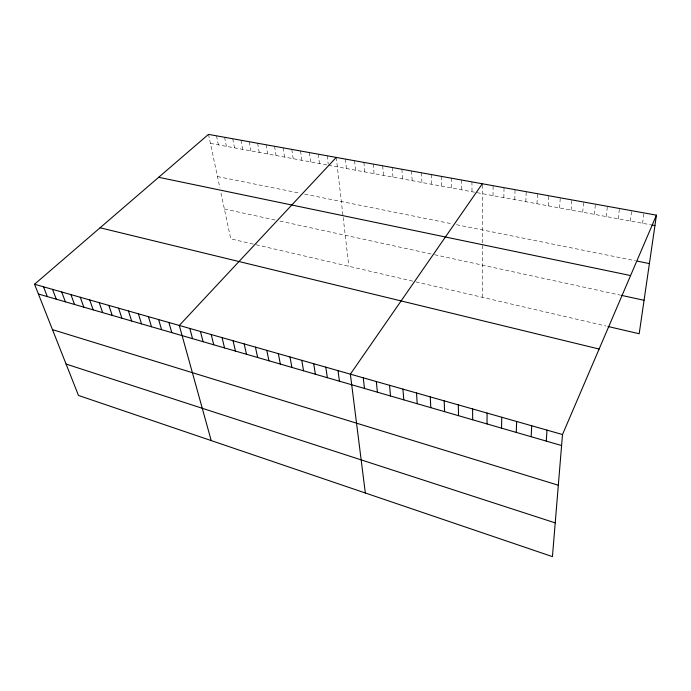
<?xml version="1.0" encoding="UTF-8"?>
<svg xmlns="http://www.w3.org/2000/svg" width="691" height="691" viewBox="0 0 691 691"><rect width="100%" height="100%" fill="white"/><g stroke="black" fill="none" stroke-linecap="round" stroke-linejoin="round"><path stroke-width="0.52" stroke-dasharray="3.46 2.59" d="M482.258 297.285L482.318 184.747M493.028 195.639L493.124 185.706M503.851 197.635L504.033 187.676M514.786 199.656L515.054 189.662M525.825 201.703L526.188 191.666M536.976 203.759L537.434 193.696M548.239 205.84L548.792 195.743M559.615 207.948L560.263 197.816M571.103 210.073L571.863 199.906M582.712 212.215L583.567 202.014M594.441 214.383L595.4 204.147M606.292 216.577L607.354 206.307M618.264 218.788L619.438 208.483M630.356 221.025L631.643 210.686M642.578 223.288L643.986 212.914M210.41 143.391L327.37 165.011M328.355 165.192L650.818 224.808M217.475 176.568L300.43 193.281M304.662 194.128L452.57 223.927M456.492 224.713L635.504 260.775M224.385 208.984L275.968 220.204M279.967 221.077L433.568 254.495M434.604 254.72L620.086 295.066M253.269 244.096L230.751 238.861L220.973 192.988M256.128 244.761L414.928 281.652M415.913 281.876L606.024 326.04M208.483 134.382L219.893 187.892M216.508 135.825L218.373 144.868M224.592 137.284L226.415 146.354M232.737 138.753L234.517 147.848M240.96 140.238L242.688 149.36M249.261 141.733L250.928 150.88M257.622 143.236L259.237 152.417M266.052 144.756L267.616 153.972M274.569 146.293L276.072 155.527M283.146 147.839L284.597 157.107M291.801 149.403L293.2 158.697M300.542 150.975L301.872 160.303M309.352 152.564L310.622 161.919M318.24 154.171L319.449 163.551M327.206 155.786L328.225 164.147M336.249 157.418L348.825 266.294M345.379 159.06L346.407 168.535M354.587 160.727L355.545 170.219M363.881 162.402L364.77 171.929M373.261 164.095L374.081 173.648M382.719 165.797L383.479 175.384M392.272 167.516L392.954 177.138M401.903 169.26L402.525 178.909M411.629 171.014L412.173 180.688M421.45 172.785L421.916 182.493M431.357 174.573L431.754 184.307M441.359 176.369L441.679 186.147M451.456 178.192L451.689 187.995M461.648 180.031L461.804 189.87M471.936 181.888L472.013 191.752"/><path stroke-width="1.04" d="M487.017 423.937L487.077 413.063M501.536 428.144L501.761 417.243M516.255 432.402L516.635 421.484M531.163 436.721L531.716 425.777M546.27 441.1L547.004 430.122M656.45 215.16L562.5 434.535L552.437 556.618L78.472 395.442L34.55 284.251L208.483 134.382L656.45 215.16L639.184 333.744L608.011 326.498M482.318 183.754L350.363 374.151L365.332 492.994M336.249 157.418L179.297 325.452L211.213 440.582M651.846 224.998L654.938 225.568M637.465 261.172L649.402 263.582M158.68 177.293L630.589 275.554M621.114 295.29L644.055 300.283M100.083 227.78L599.114 349.041M34.55 284.251L562.5 434.535M38.402 294.003L561.593 445.54M52.481 329.642L558.319 485.237M66.077 364.062L555.218 522.888M43.507 286.8L47.299 296.586M52.551 289.374L56.282 299.186M61.689 291.973L65.369 301.812M70.931 294.608L74.542 304.472M80.26 297.26L83.81 307.158M89.692 299.946L93.173 309.87M99.228 302.658L102.639 312.608M108.858 305.405L112.21 315.381M118.602 308.177L121.875 318.18M128.44 310.976L131.653 321.013M138.39 313.809L141.525 323.872M148.453 316.677L151.51 326.765M158.619 319.57L161.599 329.685M168.906 322.498L171.809 332.639M189.809 328.45L192.547 338.65M200.442 331.473L203.094 341.708M211.196 334.53L213.761 344.792M222.061 337.631L224.54 347.918M233.066 340.758L235.45 351.071M244.182 343.928L246.48 354.267M255.437 347.132L257.631 357.497M266.821 350.372L268.92 360.771M278.335 353.645L280.33 364.079M289.987 356.962L291.878 367.422M301.777 360.322L303.565 370.808M313.705 363.716L315.381 374.228M325.781 367.154L327.344 377.692M337.994 370.626L339.445 381.199M363.259 377.822L364.477 388.446M376.319 381.536L377.407 392.194M389.551 385.302L390.501 395.986M402.948 389.119L403.769 399.83M416.518 392.98L417.2 403.717M430.26 396.893L430.804 407.655M444.192 400.858L444.589 411.646M458.297 404.874L458.548 415.688M472.592 408.942L472.687 419.791"/></g></svg>
